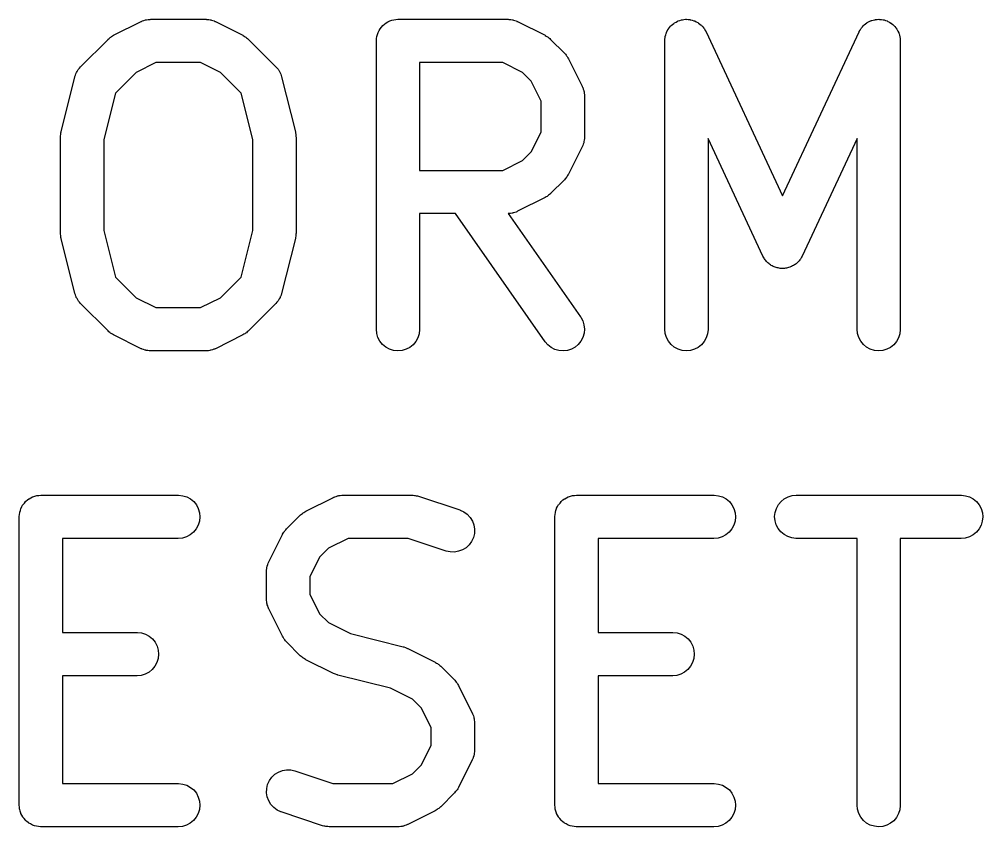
# Model space of a CAD drawing. Extents: x 55 to 222, y -110 to -60.
# Drawn here: x 64.14 to 70.82, y -109.91 to -104.31 of the extents above; entities that cross this region are included whole.
import ezdxf

# ---------------------------------------------------------------- set-up
doc = ezdxf.new("R2010")
doc.units = 0
doc.layers.add('BLACK', color=7, linetype='CONTINUOUS')

msp = doc.modelspace()

# ---------------------------------------------------------------- linework, layer by layer
at = {"layer": 'BLACK', "linetype": 'CONTINUOUS'}
for p, q in [((64.7963, -104.417), (64.9868, -104.322)), ((64.9868, -104.322), (64.9887, -104.321)), ((64.9887, -104.321), (64.9928, -104.32)), ((64.9928, -104.32), (64.9967, -104.318)), ((64.9967, -104.318), (65.0065, -104.315)), ((65.0065, -104.315), (65.0162, -104.311)), ((65.0162, -104.311), (65.0205, -104.31)), ((65.0205, -104.31), (65.0247, -104.309)), ((65.0247, -104.309), (65.035, -104.308)), ((65.035, -104.308), (65.0451, -104.307)), ((65.0451, -104.307), (65.0495, -104.307)), ((65.0495, -104.307), (65.0539, -104.306)), ((65.0539, -104.306), (65.4348, -104.306)), ((65.4348, -104.306), (65.4369, -104.306)), ((65.4369, -104.306), (65.4413, -104.307)), ((65.4413, -104.307), (65.4457, -104.307)), ((65.4457, -104.307), (65.4558, -104.308)), ((65.4558, -104.308), (65.466, -104.31)), ((65.466, -104.31), (65.4702, -104.311)), ((65.4702, -104.311), (65.4746, -104.312)), ((65.4746, -104.312), (65.4842, -104.315)), ((65.4842, -104.315), (65.4939, -104.318)), ((65.4939, -104.318), (65.4978, -104.321)), ((65.4978, -104.321), (65.5019, -104.322)), ((65.5019, -104.322), (65.6924, -104.417)), ((66.6535, -104.361), (66.6625, -104.35)), ((66.6625, -104.35), (66.6629, -104.35)), ((66.6629, -104.35), (66.6632, -104.349)), ((66.6632, -104.349), (66.6742, -104.34)), ((66.6742, -104.34), (66.6852, -104.331)), ((66.6852, -104.331), (66.6856, -104.331)), ((66.6856, -104.331), (66.686, -104.331)), ((66.686, -104.331), (66.6986, -104.324)), ((66.6986, -104.324), (66.711, -104.318)), ((66.711, -104.318), (66.7115, -104.318)), ((66.7115, -104.318), (66.712, -104.317)), ((66.712, -104.317), (66.7255, -104.313)), ((66.7255, -104.313), (66.739, -104.309)), ((66.739, -104.309), (66.7396, -104.309)), ((66.7396, -104.309), (66.7401, -104.309)), ((66.7401, -104.309), (66.7541, -104.308)), ((66.7541, -104.308), (66.7682, -104.306)), ((66.7682, -104.306), (67.5301, -104.306)), ((67.5301, -104.306), (67.5322, -104.306)), ((67.5322, -104.306), (67.5366, -104.307)), ((67.5366, -104.307), (67.541, -104.307)), ((67.541, -104.307), (67.5511, -104.308)), ((67.5511, -104.308), (67.5613, -104.31)), ((67.5613, -104.31), (67.5655, -104.311)), ((67.5655, -104.311), (67.5698, -104.312)), ((67.5698, -104.312), (67.5794, -104.315)), ((67.5794, -104.315), (67.5892, -104.318)), ((67.5892, -104.318), (67.593, -104.321)), ((67.593, -104.321), (67.5972, -104.322)), ((67.5972, -104.322), (67.7876, -104.417)), ((68.6516, -104.363), (68.6584, -104.354)), ((68.6584, -104.354), (68.661, -104.352)), ((68.661, -104.352), (68.6632, -104.349)), ((68.6632, -104.349), (68.672, -104.342)), ((68.672, -104.342), (68.6804, -104.335)), ((68.6804, -104.335), (68.6834, -104.333)), ((68.6834, -104.333), (68.686, -104.331)), ((68.686, -104.331), (68.696, -104.326)), ((68.696, -104.326), (68.7057, -104.32)), ((68.7057, -104.32), (68.7089, -104.319)), ((68.7089, -104.319), (68.712, -104.317)), ((68.712, -104.317), (68.7228, -104.314)), ((68.7228, -104.314), (68.7334, -104.31)), ((68.7334, -104.31), (68.7368, -104.31)), ((68.7368, -104.31), (68.7401, -104.309)), ((68.7401, -104.309), (68.7513, -104.308)), ((68.7513, -104.308), (68.7624, -104.306)), ((68.7624, -104.306), (68.7658, -104.307)), ((68.7658, -104.307), (68.7692, -104.306)), ((68.7692, -104.306), (68.7804, -104.308)), ((68.7804, -104.308), (68.7916, -104.308)), ((68.7916, -104.308), (68.7949, -104.309)), ((68.7949, -104.309), (68.7983, -104.309)), ((68.7983, -104.309), (68.809, -104.313)), ((68.809, -104.313), (68.8199, -104.316)), ((68.8199, -104.316), (68.823, -104.317)), ((68.823, -104.317), (68.8263, -104.318)), ((68.8263, -104.318), (68.8362, -104.323)), ((68.8362, -104.323), (68.8463, -104.328)), ((68.8463, -104.328), (68.849, -104.33)), ((68.849, -104.33), (68.852, -104.332)), ((68.852, -104.332), (68.8607, -104.339)), ((68.8607, -104.339), (68.8697, -104.346)), ((68.8697, -104.346), (68.872, -104.348)), ((68.872, -104.348), (68.8746, -104.351)), ((68.8746, -104.351), (68.8817, -104.359)), ((69.9893, -104.358), (69.9966, -104.349)), ((69.9966, -104.349), (69.9992, -104.347)), ((69.9992, -104.347), (70.0016, -104.345)), ((70.0016, -104.345), (70.0106, -104.338)), ((70.0106, -104.338), (70.0194, -104.331)), ((70.0194, -104.331), (70.0224, -104.329)), ((70.0224, -104.329), (70.0252, -104.327)), ((70.0252, -104.327), (70.0354, -104.322)), ((70.0354, -104.322), (70.0453, -104.317)), ((70.0453, -104.317), (70.0486, -104.316)), ((70.0486, -104.316), (70.0517, -104.315)), ((70.0517, -104.315), (70.0626, -104.312)), ((70.0626, -104.312), (70.0734, -104.309)), ((70.0734, -104.309), (70.0768, -104.309)), ((70.0768, -104.309), (70.0802, -104.308)), ((70.0802, -104.308), (70.0914, -104.307)), ((70.0914, -104.307), (70.1026, -104.306)), ((70.1026, -104.306), (70.106, -104.307)), ((70.106, -104.307), (70.1094, -104.307)), ((70.1094, -104.307), (70.1205, -104.308)), ((70.1205, -104.308), (70.1317, -104.309)), ((70.1317, -104.309), (70.1349, -104.31)), ((70.1349, -104.31), (70.1383, -104.311)), ((70.1383, -104.311), (70.1489, -104.315)), ((70.1489, -104.315), (70.1596, -104.318)), ((70.1596, -104.318), (70.1627, -104.32)), ((70.1627, -104.32), (70.1659, -104.321)), ((70.1659, -104.321), (70.1755, -104.327)), ((70.1755, -104.327), (70.1854, -104.332)), ((70.1854, -104.332), (70.188, -104.334)), ((70.188, -104.334), (70.191, -104.336)), ((70.191, -104.336), (70.1993, -104.343)), ((70.1993, -104.343), (70.2079, -104.351)), ((70.2079, -104.351), (70.2101, -104.353)), ((70.2101, -104.353), (70.2127, -104.356)), ((64.7817, -104.426), (64.7892, -104.422)), ((64.7892, -104.422), (64.7963, -104.417)), ((65.6924, -104.417), (65.6943, -104.418)), ((65.6943, -104.418), (65.7013, -104.423)), ((66.6214, -104.425), (66.6257, -104.412)), ((66.6257, -104.412), (66.6299, -104.398)), ((66.6299, -104.398), (66.6301, -104.398)), ((66.6301, -104.398), (66.6303, -104.397)), ((66.6303, -104.397), (66.6371, -104.385)), ((66.6371, -104.385), (66.6438, -104.372)), ((66.6438, -104.372), (66.6442, -104.372)), ((66.6442, -104.372), (66.6444, -104.372)), ((66.6444, -104.372), (66.6535, -104.361)), ((67.7876, -104.417), (67.7895, -104.418)), ((67.7895, -104.418), (67.7966, -104.423)), ((68.6214, -104.425), (68.6248, -104.414)), ((68.6248, -104.414), (68.6277, -104.404)), ((68.6277, -104.404), (68.6293, -104.401)), ((68.6293, -104.401), (68.6303, -104.397)), ((68.6303, -104.397), (68.6357, -104.387)), ((68.6357, -104.387), (68.6407, -104.377)), ((68.6407, -104.377), (68.6427, -104.375)), ((68.6427, -104.375), (68.6444, -104.372)), ((68.6444, -104.372), (68.6516, -104.363)), ((68.8817, -104.359), (68.8892, -104.368)), ((68.8892, -104.368), (68.8909, -104.371)), ((68.8909, -104.371), (68.8931, -104.373)), ((68.8931, -104.373), (68.8984, -104.383)), ((68.8984, -104.383), (68.9041, -104.393)), ((68.9041, -104.393), (69.4348, -105.53)), ((69.4348, -105.53), (69.9656, -104.393)), ((69.9656, -104.393), (69.9665, -104.391)), ((69.9665, -104.391), (69.9723, -104.381)), ((69.9723, -104.381), (69.9777, -104.372)), ((69.9777, -104.372), (69.9799, -104.369)), ((69.9799, -104.369), (69.9817, -104.366)), ((69.9817, -104.366), (69.9893, -104.358)), ((70.2127, -104.356), (70.2193, -104.365)), ((70.2193, -104.365), (70.2264, -104.373)), ((70.2264, -104.373), (70.2281, -104.376)), ((70.2281, -104.376), (70.2301, -104.379)), ((70.2301, -104.379), (70.2349, -104.389)), ((70.2349, -104.389), (70.2402, -104.399)), ((70.2402, -104.399), (70.2412, -104.402)), ((70.2412, -104.402), (70.2427, -104.406)), ((70.2427, -104.406), (70.2454, -104.416)), ((70.2454, -104.416), (70.2486, -104.427)), ((64.5669, -104.636), (64.7573, -104.446)), ((64.7573, -104.446), (64.7588, -104.444)), ((64.7588, -104.444), (64.7654, -104.439)), ((64.7654, -104.439), (64.7715, -104.433)), ((64.7715, -104.433), (64.7768, -104.43)), ((64.7768, -104.43), (64.7817, -104.426)), ((65.7013, -104.423), (65.7088, -104.427)), ((65.7088, -104.427), (65.7136, -104.431)), ((65.7136, -104.431), (65.7188, -104.434)), ((65.7188, -104.434), (65.7249, -104.44)), ((65.7249, -104.44), (65.7314, -104.446)), ((65.7314, -104.446), (65.9219, -104.636)), ((66.6182, -104.454), (66.6198, -104.44)), ((66.6182, -104.455), (66.6182, -104.454)), ((66.6182, -104.456), (66.6182, -104.455)), ((66.6182, -104.455), (66.6182, -104.455)), ((66.6182, -104.455), (66.6182, -104.455)), ((66.6182, -106.456), (66.6182, -104.456)), ((66.6198, -104.44), (66.6212, -104.426)), ((66.6212, -104.426), (66.6214, -104.426)), ((66.6214, -104.426), (66.6214, -104.425)), ((67.7966, -104.423), (67.804, -104.427)), ((67.804, -104.427), (67.8088, -104.431)), ((67.8088, -104.431), (67.8141, -104.434)), ((67.8141, -104.434), (67.8201, -104.44)), ((67.8201, -104.44), (67.8266, -104.446)), ((67.8266, -104.446), (67.9219, -104.541)), ((68.6182, -104.454), (68.6194, -104.443)), ((68.6182, -104.456), (68.6182, -104.454)), ((68.6182, -106.456), (68.6182, -104.456)), ((68.6194, -104.443), (68.6202, -104.432)), ((68.6202, -104.432), (68.6211, -104.429)), ((68.6211, -104.429), (68.6214, -104.425)), ((70.2486, -104.427), (70.249, -104.431)), ((70.249, -104.431), (70.2498, -104.434)), ((70.2498, -104.434), (70.2504, -104.445)), ((70.2504, -104.445), (70.2515, -104.456)), ((70.2515, -104.456), (70.2515, -106.456)), ((67.9219, -104.541), (67.9233, -104.542)), ((67.9233, -104.542), (67.9286, -104.549)), ((67.9286, -104.549), (67.9344, -104.555)), ((67.9344, -104.555), (67.9377, -104.56)), ((65.0893, -104.606), (64.9523, -104.675)), ((65.3994, -104.606), (65.0893, -104.606)), ((65.5365, -104.675), (65.3994, -104.606)), ((66.9182, -104.606), (66.9182, -105.354)), ((67.4947, -104.606), (66.9182, -104.606)), ((67.6317, -104.675), (67.4947, -104.606)), ((67.9377, -104.56), (67.9416, -104.565)), ((67.9416, -104.565), (67.9455, -104.573)), ((67.9455, -104.573), (67.95, -104.58)), ((67.95, -104.58), (68.0452, -104.77)), ((64.5315, -104.694), (64.5345, -104.684)), ((64.5345, -104.684), (64.5366, -104.68)), ((64.5366, -104.68), (64.5382, -104.676)), ((64.5382, -104.676), (64.5435, -104.668)), ((64.5435, -104.668), (64.5483, -104.659)), ((64.5483, -104.659), (64.5511, -104.655)), ((64.5511, -104.655), (64.5535, -104.651)), ((64.5535, -104.651), (64.5604, -104.644)), ((64.5604, -104.644), (64.5669, -104.636)), ((64.9523, -104.675), (64.8084, -104.819)), ((65.6803, -104.819), (65.5365, -104.675)), ((65.9219, -104.636), (65.9233, -104.638)), ((65.9233, -104.638), (65.9297, -104.645)), ((65.9297, -104.645), (65.9365, -104.653)), ((65.9365, -104.653), (65.9388, -104.657)), ((65.9388, -104.657), (65.9416, -104.66)), ((65.9416, -104.66), (65.9463, -104.669)), ((65.9463, -104.669), (65.9515, -104.678)), ((65.9515, -104.678), (65.953, -104.682)), ((65.953, -104.682), (65.9551, -104.686)), ((65.9551, -104.686), (65.9579, -104.696)), ((67.6925, -104.736), (67.6317, -104.675)), ((64.4322, -105.087), (64.5274, -104.706)), ((64.5274, -104.706), (64.5279, -104.704)), ((64.5279, -104.704), (64.5315, -104.694)), ((65.9579, -104.696), (65.9613, -104.706)), ((65.9613, -104.706), (66.0565, -105.087)), ((67.761, -104.873), (67.6925, -104.736)), ((64.8084, -104.819), (64.7277, -105.141)), ((65.761, -105.141), (65.6803, -104.819)), ((68.0452, -104.77), (68.0461, -104.772)), ((68.0461, -104.772), (68.0476, -104.776)), ((68.0476, -104.776), (68.0497, -104.78)), ((68.0497, -104.78), (68.0527, -104.79)), ((68.0527, -104.79), (68.0562, -104.8)), ((68.0562, -104.8), (68.0569, -104.804)), ((68.0569, -104.804), (68.0582, -104.808)), ((68.0582, -104.808), (68.0592, -104.818)), ((68.0592, -104.818), (68.0608, -104.829)), ((67.761, -105.088), (67.761, -104.873)), ((68.0608, -104.829), (68.0606, -104.833)), ((68.0606, -104.833), (68.061, -104.837)), ((68.061, -104.837), (68.061, -105.123)), ((64.431, -105.092), (64.4318, -105.089)), ((64.4318, -105.089), (64.4322, -105.087)), ((66.0565, -105.087), (66.057, -105.089)), ((66.057, -105.089), (66.0574, -105.091)), ((67.6925, -105.225), (67.761, -105.088)), ((64.4277, -105.121), (64.428, -105.118)), ((64.4277, -105.123), (64.4277, -105.121)), ((64.4277, -105.79), (64.4277, -105.123)), ((64.4279, -105.116), (64.4296, -105.104)), ((64.428, -105.118), (64.4279, -105.116)), ((64.4296, -105.104), (64.431, -105.092)), ((64.7277, -105.141), (64.7277, -105.771)), ((65.761, -105.771), (65.761, -105.141)), ((66.0574, -105.091), (66.0582, -105.094)), ((66.0582, -105.094), (66.0593, -105.106)), ((66.0593, -105.106), (66.0609, -105.118)), ((66.0609, -105.118), (66.0608, -105.12)), ((66.0608, -105.12), (66.061, -105.123)), ((66.061, -105.123), (66.061, -105.79)), ((68.0577, -105.154), (68.0564, -105.158)), ((68.0589, -105.144), (68.0577, -105.154)), ((68.0606, -105.134), (68.0589, -105.144)), ((68.061, -105.125), (68.0605, -105.13)), ((68.0605, -105.13), (68.0606, -105.134)), ((68.061, -105.123), (68.061, -105.125)), ((69.2989, -105.948), (68.9182, -105.132)), ((68.9182, -105.132), (68.9182, -106.456)), ((69.9515, -105.132), (69.5708, -105.948)), ((69.9515, -106.456), (69.9515, -105.132)), ((68.0452, -105.19), (67.95, -105.381)), ((68.0468, -105.186), (68.0452, -105.19)), ((68.0489, -105.182), (68.0468, -105.186)), ((68.052, -105.172), (68.0489, -105.182)), ((68.0557, -105.163), (68.052, -105.172)), ((68.0564, -105.158), (68.0557, -105.163)), ((67.4947, -105.354), (67.6317, -105.285)), ((67.6317, -105.285), (67.6925, -105.225)), ((66.9182, -105.354), (67.4947, -105.354)), ((67.9219, -105.42), (67.8266, -105.515)), ((67.9272, -105.413), (67.9219, -105.42)), ((67.9331, -105.407), (67.9272, -105.413)), ((67.9365, -105.402), (67.9331, -105.407)), ((67.9404, -105.397), (67.9365, -105.402)), ((67.9444, -105.39), (67.9404, -105.397)), ((67.949, -105.382), (67.9444, -105.39)), ((67.95, -105.381), (67.949, -105.382)), ((67.7876, -105.543), (67.5972, -105.638)), ((67.7948, -105.538), (67.7876, -105.543)), ((67.8022, -105.535), (67.7948, -105.538)), ((67.8071, -105.531), (67.8022, -105.535)), ((67.8124, -105.527), (67.8071, -105.531)), ((67.8185, -105.522), (67.8124, -105.527)), ((67.8251, -105.516), (67.8185, -105.522)), ((67.8266, -105.515), (67.8251, -105.516)), ((67.1663, -105.654), (66.9182, -105.654)), ((66.9182, -105.654), (66.9182, -106.456)), ((67.7881, -106.542), (67.1663, -105.654)), ((67.5345, -105.654), (67.5323, -105.654)), ((67.5323, -105.654), (68.0339, -106.37)), ((67.5389, -105.654), (67.5345, -105.654)), ((67.549, -105.652), (67.5389, -105.654)), ((67.5592, -105.651), (67.549, -105.652)), ((67.5634, -105.65), (67.5592, -105.651)), ((67.5678, -105.649), (67.5634, -105.65)), ((67.5774, -105.646), (67.5678, -105.649)), ((67.5872, -105.643), (67.5774, -105.646)), ((67.5911, -105.641), (67.5872, -105.643)), ((67.5953, -105.639), (67.5911, -105.641)), ((67.5972, -105.638), (67.5953, -105.639)), ((64.428, -105.792), (64.4277, -105.79)), ((64.4278, -105.795), (64.428, -105.792)), ((64.4294, -105.807), (64.4278, -105.795)), ((64.4306, -105.819), (64.4294, -105.807)), ((64.4313, -105.821), (64.4306, -105.819)), ((64.4317, -105.824), (64.4313, -105.821)), ((64.4322, -105.826), (64.4317, -105.824)), ((64.7277, -105.771), (64.8084, -106.094)), ((65.6803, -106.094), (65.761, -105.771)), ((66.0569, -105.823), (66.0565, -105.826)), ((66.0577, -105.821), (66.0569, -105.823)), ((66.0591, -105.809), (66.0577, -105.821)), ((66.0608, -105.797), (66.0591, -105.809)), ((66.061, -105.792), (66.0607, -105.794)), ((66.0607, -105.794), (66.0608, -105.797)), ((66.061, -105.79), (66.061, -105.792)), ((64.5274, -106.207), (64.4322, -105.826)), ((66.0565, -105.826), (65.9613, -106.207)), ((69.3029, -105.955), (69.2989, -105.948)), ((69.3062, -105.962), (69.3029, -105.955)), ((69.5658, -105.957), (69.5623, -105.964)), ((69.5699, -105.95), (69.5658, -105.957)), ((69.5708, -105.948), (69.5699, -105.95)), ((69.3103, -105.968), (69.3062, -105.962)), ((69.3138, -105.974), (69.3103, -105.968)), ((69.319, -105.979), (69.3138, -105.974)), ((69.3237, -105.986), (69.319, -105.979)), ((69.3288, -105.99), (69.3237, -105.986)), ((69.3333, -105.995), (69.3288, -105.99)), ((69.3396, -106), (69.3333, -105.995)), ((69.3454, -106.005), (69.3396, -106)), ((69.3512, -106.009), (69.3454, -106.005)), ((69.3567, -106.013), (69.3512, -106.009)), ((69.3638, -106.016), (69.3567, -106.013)), ((69.3705, -106.02), (69.3638, -106.016)), ((69.3769, -106.023), (69.3705, -106.02)), ((69.3831, -106.026), (69.3769, -106.023)), ((69.4908, -106.024), (69.4846, -106.026)), ((69.4973, -106.021), (69.4908, -106.024)), ((69.5041, -106.017), (69.4973, -106.021)), ((69.5112, -106.014), (69.5041, -106.017)), ((69.5167, -106.01), (69.5112, -106.014)), ((69.5226, -106.007), (69.5167, -106.01)), ((69.5285, -106.001), (69.5226, -106.007)), ((69.5348, -105.997), (69.5285, -106.001)), ((69.5394, -105.992), (69.5348, -105.997)), ((69.5446, -105.987), (69.5394, -105.992)), ((69.5493, -105.981), (69.5446, -105.987)), ((69.5546, -105.975), (69.5493, -105.981)), ((69.5582, -105.969), (69.5546, -105.975)), ((69.5623, -105.964), (69.5582, -105.969)), ((69.3907, -106.028), (69.3831, -106.026)), ((69.398, -106.03), (69.3907, -106.028)), ((69.4048, -106.031), (69.398, -106.03)), ((69.4114, -106.033), (69.4048, -106.031)), ((69.4192, -106.034), (69.4114, -106.033)), ((69.4269, -106.035), (69.4192, -106.034)), ((69.4338, -106.034), (69.4269, -106.035)), ((69.4406, -106.035), (69.4338, -106.034)), ((69.4484, -106.034), (69.4406, -106.035)), ((69.4562, -106.033), (69.4484, -106.034)), ((69.4629, -106.032), (69.4562, -106.033)), ((69.4696, -106.031), (69.4629, -106.032)), ((69.477, -106.028), (69.4696, -106.031)), ((69.4846, -106.026), (69.477, -106.028)), ((64.8084, -106.094), (64.9523, -106.238)), ((65.5365, -106.238), (65.6803, -106.094)), ((64.5308, -106.217), (64.5274, -106.207)), ((64.5337, -106.226), (64.5308, -106.217)), ((64.5357, -106.23), (64.5337, -106.226)), ((65.9572, -106.219), (65.9543, -106.228)), ((65.9608, -106.209), (65.9572, -106.219)), ((65.9613, -106.207), (65.9608, -106.209)), ((64.5373, -106.235), (64.5357, -106.23)), ((64.5425, -106.243), (64.5373, -106.235)), ((64.5471, -106.252), (64.5425, -106.243)), ((64.5499, -106.256), (64.5471, -106.252)), ((64.5523, -106.26), (64.5499, -106.256)), ((64.5591, -106.267), (64.5523, -106.26)), ((64.5654, -106.275), (64.5591, -106.267)), ((64.5669, -106.277), (64.5654, -106.275)), ((64.7573, -106.467), (64.5669, -106.277)), ((64.9523, -106.238), (65.0893, -106.306)), ((65.3994, -106.306), (65.5365, -106.238)), ((65.9219, -106.277), (65.7314, -106.467)), ((65.9283, -106.269), (65.9219, -106.277)), ((65.9352, -106.261), (65.9283, -106.269)), ((65.9376, -106.258), (65.9352, -106.261)), ((65.9404, -106.254), (65.9376, -106.258)), ((65.9452, -106.245), (65.9404, -106.254)), ((65.9506, -106.236), (65.9452, -106.245)), ((65.9521, -106.232), (65.9506, -106.236)), ((65.9543, -106.228), (65.9521, -106.232)), ((65.0893, -106.306), (65.3994, -106.306)), ((68.0339, -106.37), (68.0351, -106.372)), ((68.0351, -106.372), (68.0491, -106.398)), ((68.0491, -106.398), (68.0579, -106.426)), ((68.0579, -106.426), (68.061, -106.455)), ((64.7639, -106.473), (64.7573, -106.467)), ((64.7699, -106.478), (64.7639, -106.473)), ((64.7751, -106.482), (64.7699, -106.478)), ((64.78, -106.486), (64.7751, -106.482)), ((64.7874, -106.49), (64.78, -106.486)), ((64.7945, -106.494), (64.7874, -106.49)), ((65.6995, -106.491), (65.6924, -106.495)), ((65.707, -106.487), (65.6995, -106.491)), ((65.7119, -106.483), (65.707, -106.487)), ((65.7172, -106.48), (65.7119, -106.483)), ((65.7233, -106.474), (65.7172, -106.48)), ((65.7299, -106.469), (65.7233, -106.474)), ((65.7314, -106.467), (65.7299, -106.469)), ((66.621, -106.485), (66.6182, -106.456)), ((66.6295, -106.514), (66.621, -106.485)), ((66.9149, -106.488), (66.906, -106.515)), ((66.9182, -106.458), (66.9149, -106.488)), ((66.9182, -106.456), (66.9182, -106.458)), ((68.0585, -106.484), (68.0503, -106.512)), ((68.061, -106.455), (68.0585, -106.484)), ((68.621, -106.485), (68.6182, -106.456)), ((68.6295, -106.514), (68.621, -106.485)), ((68.9149, -106.488), (68.906, -106.515)), ((68.9182, -106.458), (68.9149, -106.488)), ((68.9182, -106.456), (68.9182, -106.458)), ((69.9544, -106.485), (69.9515, -106.456)), ((69.9628, -106.514), (69.9544, -106.485)), ((70.2482, -106.488), (70.2394, -106.515)), ((70.2515, -106.458), (70.2482, -106.488)), ((70.2515, -106.456), (70.2515, -106.458)), ((64.7963, -106.495), (64.7945, -106.494)), ((64.9868, -106.591), (64.7963, -106.495)), ((65.6924, -106.495), (65.5019, -106.591)), ((66.6432, -106.539), (66.6295, -106.514)), ((66.6617, -106.562), (66.6432, -106.539)), ((66.8919, -106.541), (66.8731, -106.564)), ((66.906, -106.515), (66.8919, -106.541)), ((67.8072, -106.565), (67.7881, -106.542)), ((68.0368, -106.538), (68.0185, -106.561)), ((68.0503, -106.512), (68.0368, -106.538)), ((68.6432, -106.539), (68.6295, -106.514)), ((68.6617, -106.562), (68.6432, -106.539)), ((68.8919, -106.541), (68.8731, -106.564)), ((68.906, -106.515), (68.8919, -106.541)), ((69.9766, -106.539), (69.9628, -106.514)), ((69.9951, -106.562), (69.9766, -106.539)), ((70.2253, -106.541), (70.2065, -106.564)), ((70.2394, -106.515), (70.2253, -106.541)), ((64.9909, -106.592), (64.9868, -106.591)), ((64.9948, -106.594), (64.9909, -106.592)), ((65.0046, -106.597), (64.9948, -106.594)), ((65.0141, -106.601), (65.0046, -106.597)), ((65.0185, -106.602), (65.0141, -106.601)), ((65.0227, -106.603), (65.0185, -106.602)), ((65.0329, -106.604), (65.0227, -106.603)), ((65.043, -106.606), (65.0329, -106.604)), ((65.0474, -106.606), (65.043, -106.606)), ((65.0518, -106.606), (65.0474, -106.606)), ((65.0539, -106.606), (65.0518, -106.606)), ((65.4348, -106.606), (65.0539, -106.606)), ((65.4392, -106.606), (65.4348, -106.606)), ((65.4436, -106.606), (65.4392, -106.606)), ((65.4538, -106.605), (65.4436, -106.606)), ((65.464, -106.604), (65.4538, -106.605)), ((65.4682, -106.602), (65.464, -106.604)), ((65.4726, -106.602), (65.4682, -106.602)), ((65.4822, -106.598), (65.4726, -106.602)), ((65.492, -106.595), (65.4822, -106.598)), ((65.4959, -106.593), (65.492, -106.595)), ((65.5, -106.591), (65.4959, -106.593)), ((65.5019, -106.591), (65.5, -106.591)), ((66.6843, -106.581), (66.6617, -106.562)), ((66.71, -106.595), (66.6843, -106.581)), ((66.738, -106.603), (66.71, -106.595)), ((66.7671, -106.606), (66.738, -106.603)), ((66.7963, -106.604), (66.7671, -106.606)), ((66.8244, -106.595), (66.7963, -106.604)), ((66.8503, -106.582), (66.8244, -106.595)), ((66.8731, -106.564), (66.8503, -106.582)), ((67.8302, -106.583), (67.8072, -106.565)), ((67.8563, -106.596), (67.8302, -106.583)), ((67.8844, -106.604), (67.8563, -106.596)), ((67.9136, -106.606), (67.8844, -106.604)), ((67.9427, -106.603), (67.9136, -106.606)), ((67.9706, -106.594), (67.9427, -106.603)), ((67.9962, -106.58), (67.9706, -106.594)), ((68.0185, -106.561), (67.9962, -106.58)), ((68.6843, -106.581), (68.6617, -106.562)), ((68.71, -106.595), (68.6843, -106.581)), ((68.738, -106.603), (68.71, -106.595)), ((68.7671, -106.606), (68.738, -106.603)), ((68.7963, -106.604), (68.7671, -106.606)), ((68.8244, -106.595), (68.7963, -106.604)), ((68.8503, -106.582), (68.8244, -106.595)), ((68.8731, -106.564), (68.8503, -106.582)), ((70.0176, -106.581), (69.9951, -106.562)), ((70.0434, -106.595), (70.0176, -106.581)), ((70.0713, -106.603), (70.0434, -106.595)), ((70.1005, -106.606), (70.0713, -106.603)), ((70.1296, -106.604), (70.1005, -106.606)), ((70.1577, -106.595), (70.1296, -106.604)), ((70.1836, -106.582), (70.1577, -106.595)), ((70.2065, -106.564), (70.1836, -106.582)), ((64.2098, -107.631), (64.2224, -107.624)), ((64.2224, -107.624), (64.2348, -107.618)), ((64.2348, -107.618), (64.2353, -107.618)), ((64.2353, -107.618), (64.2358, -107.617)), ((64.2358, -107.617), (64.2494, -107.613)), ((64.2494, -107.613), (64.2628, -107.609)), ((64.2628, -107.609), (64.2634, -107.609)), ((64.2634, -107.609), (64.2639, -107.609)), ((64.2639, -107.609), (64.2779, -107.608)), ((64.2779, -107.608), (64.292, -107.606)), ((64.292, -107.606), (65.2444, -107.606)), ((65.2444, -107.606), (65.2465, -107.606)), ((65.2465, -107.606), (65.2755, -107.61)), ((65.2755, -107.61), (65.3035, -107.618)), ((65.3035, -107.618), (65.3291, -107.633)), ((66.1297, -107.717), (66.3201, -107.622)), ((66.3201, -107.622), (66.322, -107.621)), ((66.322, -107.621), (66.3262, -107.62)), ((66.3262, -107.62), (66.3301, -107.618)), ((66.3301, -107.618), (66.3399, -107.615)), ((66.3399, -107.615), (66.3495, -107.611)), ((66.3495, -107.611), (66.3539, -107.61)), ((66.3539, -107.61), (66.3581, -107.609)), ((66.3581, -107.609), (66.3683, -107.608)), ((66.3683, -107.608), (66.3784, -107.607)), ((66.3784, -107.607), (66.3828, -107.607)), ((66.3828, -107.607), (66.3872, -107.606)), ((66.3872, -107.606), (66.8634, -107.606)), ((66.8634, -107.606), (66.8655, -107.606)), ((66.8655, -107.606), (66.8739, -107.607)), ((66.8739, -107.607), (66.8823, -107.608)), ((66.8823, -107.608), (66.8884, -107.609)), ((66.8884, -107.609), (66.8946, -107.61)), ((66.8946, -107.61), (66.9026, -107.612)), ((66.9026, -107.612), (66.9108, -107.614)), ((66.9108, -107.614), (67.1966, -107.709)), ((67.9241, -107.631), (67.9367, -107.624)), ((67.9367, -107.624), (67.9491, -107.618)), ((67.9491, -107.618), (67.9496, -107.618)), ((67.9496, -107.618), (67.9501, -107.617)), ((67.9501, -107.617), (67.9636, -107.613)), ((67.9636, -107.613), (67.9771, -107.609)), ((67.9771, -107.609), (67.9777, -107.609)), ((67.9777, -107.609), (67.9782, -107.609)), ((67.9782, -107.609), (67.9922, -107.608)), ((67.9922, -107.608), (68.0063, -107.606)), ((68.0063, -107.606), (68.9586, -107.606)), ((68.9586, -107.606), (68.9607, -107.606)), ((68.9607, -107.606), (68.9898, -107.61)), ((68.9898, -107.61), (69.0177, -107.618)), ((69.0177, -107.618), (69.0434, -107.633)), ((69.4471, -107.631), (69.4729, -107.618)), ((69.4729, -107.618), (69.5009, -107.609)), ((69.5009, -107.609), (69.5301, -107.606)), ((69.5301, -107.606), (70.6729, -107.606)), ((70.6729, -107.606), (70.675, -107.606)), ((70.675, -107.606), (70.7041, -107.61)), ((70.7041, -107.61), (70.732, -107.618)), ((70.732, -107.618), (70.7577, -107.633)), ((64.1541, -107.697), (64.1609, -107.685)), ((64.1609, -107.685), (64.1676, -107.672)), ((64.1676, -107.672), (64.168, -107.672)), ((64.168, -107.672), (64.1682, -107.672)), ((64.1682, -107.672), (64.1773, -107.661)), ((64.1773, -107.661), (64.1863, -107.65)), ((64.1863, -107.65), (64.1867, -107.65)), ((64.1867, -107.65), (64.187, -107.649)), ((64.187, -107.649), (64.198, -107.64)), ((64.198, -107.64), (64.209, -107.631)), ((64.209, -107.631), (64.2094, -107.631)), ((64.2094, -107.631), (64.2098, -107.631)), ((65.3291, -107.633), (65.3515, -107.651)), ((65.3515, -107.651), (65.3699, -107.674)), ((65.3699, -107.674), (65.3834, -107.7)), ((67.8684, -107.697), (67.8752, -107.685)), ((67.8752, -107.685), (67.8819, -107.672)), ((67.8819, -107.672), (67.8822, -107.672)), ((67.8822, -107.672), (67.8825, -107.672)), ((67.8825, -107.672), (67.8916, -107.661)), ((67.8916, -107.661), (67.9006, -107.65)), ((67.9006, -107.65), (67.901, -107.65)), ((67.901, -107.65), (67.9013, -107.649)), ((67.9013, -107.649), (67.9123, -107.64)), ((67.9123, -107.64), (67.9233, -107.631)), ((67.9233, -107.631), (67.9237, -107.631)), ((67.9237, -107.631), (67.9241, -107.631)), ((69.0434, -107.633), (69.0658, -107.651)), ((69.0658, -107.651), (69.0842, -107.674)), ((69.0842, -107.674), (69.0977, -107.7)), ((69.3918, -107.698), (69.4057, -107.672)), ((69.4057, -107.672), (69.4244, -107.65)), ((69.4244, -107.65), (69.4471, -107.631)), ((70.7577, -107.633), (70.7801, -107.651)), ((70.7801, -107.651), (70.7984, -107.674)), ((70.7984, -107.674), (70.812, -107.7)), ((64.142, -107.754), (64.1436, -107.74)), ((64.142, -107.755), (64.142, -107.754)), ((64.142, -107.756), (64.142, -107.755)), ((64.142, -107.755), (64.142, -107.755)), ((64.142, -107.755), (64.142, -107.755)), ((64.142, -109.756), (64.142, -107.756)), ((64.1436, -107.74), (64.145, -107.726)), ((64.145, -107.726), (64.1452, -107.726)), ((64.1452, -107.726), (64.1453, -107.725)), ((64.1453, -107.725), (64.1495, -107.712)), ((64.1495, -107.712), (64.1537, -107.698)), ((64.1537, -107.698), (64.154, -107.698)), ((64.154, -107.698), (64.1541, -107.697)), ((65.3834, -107.7), (65.3917, -107.728)), ((65.3944, -107.757), (65.3913, -107.787)), ((65.3917, -107.728), (65.3944, -107.757)), ((65.9954, -107.841), (66.0907, -107.746)), ((66.0907, -107.746), (66.0922, -107.744)), ((66.0922, -107.744), (66.0987, -107.739)), ((66.0987, -107.739), (66.1049, -107.733)), ((66.1049, -107.733), (66.1102, -107.73)), ((66.1102, -107.73), (66.115, -107.726)), ((66.115, -107.726), (66.1225, -107.722)), ((66.1225, -107.722), (66.1297, -107.717)), ((67.1966, -107.709), (67.1985, -107.71)), ((67.1985, -107.71), (67.2251, -107.722)), ((67.2251, -107.722), (67.2488, -107.739)), ((67.2488, -107.739), (67.2687, -107.761)), ((67.2687, -107.761), (67.284, -107.786)), ((67.8563, -107.754), (67.8579, -107.74)), ((67.8563, -107.755), (67.8563, -107.754)), ((67.8563, -107.756), (67.8563, -107.755)), ((67.8563, -107.755), (67.8563, -107.755)), ((67.8563, -107.755), (67.8563, -107.755)), ((67.8563, -109.756), (67.8563, -107.756)), ((67.8579, -107.74), (67.8593, -107.726)), ((67.8593, -107.726), (67.8595, -107.726)), ((67.8595, -107.725), (67.8638, -107.712)), ((67.8595, -107.726), (67.8595, -107.725)), ((67.8638, -107.712), (67.868, -107.698)), ((67.868, -107.698), (67.8682, -107.698)), ((67.8682, -107.698), (67.8684, -107.697)), ((69.0977, -107.7), (69.106, -107.728)), ((69.1086, -107.757), (69.1056, -107.787)), ((69.106, -107.728), (69.1086, -107.757)), ((69.3801, -107.755), (69.3831, -107.726)), ((69.3827, -107.784), (69.3801, -107.755)), ((69.3831, -107.726), (69.3918, -107.698)), ((70.812, -107.7), (70.8203, -107.728)), ((70.8229, -107.757), (70.8199, -107.787)), ((70.8203, -107.728), (70.8229, -107.757)), ((65.3826, -107.814), (65.3687, -107.84)), ((65.3913, -107.787), (65.3826, -107.814)), ((67.284, -107.786), (67.2942, -107.813)), ((67.2942, -107.813), (67.2988, -107.842)), ((69.0969, -107.814), (69.083, -107.84)), ((69.1056, -107.787), (69.0969, -107.814)), ((69.391, -107.813), (69.3827, -107.784)), ((69.4046, -107.838), (69.391, -107.813)), ((70.8112, -107.814), (70.7973, -107.84)), ((70.8199, -107.787), (70.8112, -107.814)), ((65.3015, -107.895), (65.2735, -107.904)), ((65.3274, -107.881), (65.3015, -107.895)), ((65.3501, -107.863), (65.3274, -107.881)), ((65.3687, -107.84), (65.3501, -107.863)), ((65.8721, -108.07), (65.9673, -107.88)), ((65.9673, -107.88), (65.9683, -107.878)), ((65.9683, -107.878), (65.9729, -107.871)), ((65.9729, -107.871), (65.9769, -107.863)), ((65.9769, -107.863), (65.9808, -107.859)), ((65.9808, -107.859), (65.9842, -107.853)), ((65.9842, -107.853), (65.9901, -107.847)), ((65.9901, -107.847), (65.9954, -107.841)), ((67.2978, -107.872), (67.2911, -107.9)), ((67.2988, -107.842), (67.2978, -107.872)), ((69.0158, -107.895), (68.9878, -107.904)), ((69.0417, -107.881), (69.0158, -107.895)), ((69.0643, -107.863), (69.0417, -107.881)), ((69.083, -107.84), (69.0643, -107.863)), ((69.4229, -107.861), (69.4046, -107.838)), ((69.4453, -107.88), (69.4229, -107.861)), ((69.471, -107.894), (69.4453, -107.88)), ((69.4989, -107.903), (69.471, -107.894)), ((70.7301, -107.895), (70.7021, -107.904)), ((70.7559, -107.881), (70.7301, -107.895)), ((70.7786, -107.863), (70.7559, -107.881)), ((70.7973, -107.84), (70.7786, -107.863)), ((65.2444, -107.906), (64.442, -107.906)), ((64.442, -107.906), (64.442, -108.559)), ((65.2735, -107.904), (65.2444, -107.906)), ((66.4226, -107.906), (66.2856, -107.975)), ((66.8391, -107.906), (66.4226, -107.906)), ((67.1017, -107.994), (66.8391, -107.906)), ((67.2619, -107.95), (67.2406, -107.971)), ((67.279, -107.927), (67.2619, -107.95)), ((67.2911, -107.9), (67.279, -107.927)), ((68.9586, -107.906), (68.1563, -107.906)), ((68.1563, -107.906), (68.1563, -108.559)), ((68.9878, -107.904), (68.9586, -107.906)), ((69.528, -107.906), (69.4989, -107.903)), ((69.5301, -107.906), (69.528, -107.906)), ((69.9515, -107.906), (69.5301, -107.906)), ((69.9515, -109.756), (69.9515, -107.906)), ((70.6729, -107.906), (70.2515, -107.906)), ((70.2515, -107.906), (70.2515, -109.756)), ((70.7021, -107.904), (70.6729, -107.906)), ((66.2856, -107.975), (66.2248, -108.036)), ((67.1302, -108), (67.1017, -107.994)), ((67.1595, -108.001), (67.1302, -108)), ((67.1884, -107.996), (67.1595, -108.001)), ((67.2157, -107.986), (67.1884, -107.996)), ((67.2406, -107.971), (67.2157, -107.986)), ((65.8616, -108.098), (65.8653, -108.088)), ((65.8653, -108.088), (65.8684, -108.078)), ((65.8684, -108.078), (65.8705, -108.074)), ((65.8705, -108.074), (65.8721, -108.07)), ((66.2248, -108.036), (66.1563, -108.173)), ((65.8563, -108.135), (65.8568, -108.131)), ((65.8563, -108.137), (65.8563, -108.135)), ((65.8563, -108.328), (65.8563, -108.137)), ((65.8567, -108.126), (65.8584, -108.116)), ((65.8568, -108.131), (65.8567, -108.126)), ((65.8584, -108.116), (65.8595, -108.106)), ((65.8595, -108.106), (65.8609, -108.102)), ((65.8609, -108.102), (65.8616, -108.098)), ((66.1563, -108.173), (66.1563, -108.292)), ((66.1563, -108.292), (66.2248, -108.429)), ((65.8567, -108.332), (65.8563, -108.328)), ((65.8565, -108.337), (65.8567, -108.332)), ((65.8581, -108.347), (65.8565, -108.337)), ((65.8591, -108.357), (65.8581, -108.347)), ((65.8604, -108.361), (65.8591, -108.357)), ((65.8611, -108.366), (65.8604, -108.361)), ((65.8646, -108.375), (65.8611, -108.366)), ((65.8676, -108.385), (65.8646, -108.375)), ((65.8697, -108.389), (65.8676, -108.385)), ((65.8712, -108.393), (65.8697, -108.389)), ((65.8721, -108.395), (65.8712, -108.393)), ((65.9673, -108.585), (65.8721, -108.395)), ((66.2248, -108.429), (66.2856, -108.49)), ((66.2856, -108.49), (66.4396, -108.567)), ((64.442, -108.559), (64.9586, -108.559)), ((64.9586, -108.559), (64.9607, -108.559)), ((64.9607, -108.559), (64.9898, -108.562)), ((64.9898, -108.562), (65.0177, -108.571)), ((68.1563, -108.559), (68.6729, -108.559)), ((68.6729, -108.559), (68.675, -108.559)), ((68.675, -108.559), (68.7041, -108.562)), ((68.7041, -108.562), (68.732, -108.571)), ((65.0177, -108.571), (65.0434, -108.585)), ((65.0434, -108.585), (65.0658, -108.604)), ((65.0658, -108.604), (65.0842, -108.627)), ((65.0842, -108.627), (65.0977, -108.653)), ((65.9718, -108.592), (65.9673, -108.585)), ((65.9757, -108.6), (65.9718, -108.592)), ((65.9796, -108.605), (65.9757, -108.6)), ((65.9829, -108.61), (65.9796, -108.605)), ((65.9887, -108.616), (65.9829, -108.61)), ((65.994, -108.623), (65.9887, -108.616)), ((65.9954, -108.624), (65.994, -108.623)), ((66.0907, -108.72), (65.9954, -108.624)), ((66.4396, -108.567), (66.8046, -108.658)), ((68.732, -108.571), (68.7577, -108.585)), ((68.7577, -108.585), (68.7801, -108.604)), ((68.7801, -108.604), (68.7984, -108.627)), ((68.7984, -108.627), (68.812, -108.653)), ((65.0977, -108.653), (65.106, -108.681)), ((65.106, -108.681), (65.1086, -108.71)), ((66.8046, -108.658), (66.8066, -108.659)), ((66.8066, -108.659), (66.8072, -108.659)), ((66.8072, -108.659), (66.8079, -108.659)), ((66.8079, -108.659), (66.821, -108.664)), ((66.821, -108.664), (66.834, -108.669)), ((66.834, -108.669), (66.8346, -108.67)), ((66.8346, -108.67), (66.8353, -108.67)), ((66.8353, -108.67), (67.0257, -108.765)), ((68.812, -108.653), (68.8203, -108.681)), ((68.8203, -108.681), (68.8229, -108.71)), ((65.1056, -108.739), (65.0969, -108.767)), ((65.1086, -108.71), (65.1056, -108.739)), ((66.0972, -108.725), (66.0907, -108.72)), ((66.1032, -108.731), (66.0972, -108.725)), ((66.1085, -108.734), (66.1032, -108.731)), ((66.1133, -108.738), (66.1085, -108.734)), ((66.1207, -108.742), (66.1133, -108.738)), ((66.1278, -108.747), (66.1207, -108.742)), ((66.1297, -108.748), (66.1278, -108.747)), ((66.3201, -108.843), (66.1297, -108.748)), ((67.0257, -108.765), (67.0276, -108.766)), ((68.8199, -108.739), (68.8112, -108.767)), ((68.8229, -108.71), (68.8199, -108.739)), ((65.0643, -108.815), (65.0417, -108.834)), ((65.083, -108.793), (65.0643, -108.815)), ((65.0969, -108.767), (65.083, -108.793)), ((67.0276, -108.766), (67.0347, -108.771)), ((67.0347, -108.771), (67.0421, -108.775)), ((67.0421, -108.775), (67.0469, -108.779)), ((67.0469, -108.779), (67.0522, -108.782)), ((67.0522, -108.782), (67.0582, -108.788)), ((67.0582, -108.788), (67.0647, -108.793)), ((67.0647, -108.793), (67.16, -108.888)), ((68.7786, -108.815), (68.7559, -108.834)), ((68.7973, -108.793), (68.7786, -108.815)), ((68.8112, -108.767), (68.7973, -108.793)), ((64.9586, -108.859), (64.442, -108.859)), ((64.442, -108.859), (64.442, -109.606)), ((64.9878, -108.856), (64.9586, -108.859)), ((65.0158, -108.847), (64.9878, -108.856)), ((65.0417, -108.834), (65.0158, -108.847)), ((66.3208, -108.843), (66.3201, -108.843)), ((66.3214, -108.844), (66.3208, -108.843)), ((66.3344, -108.848), (66.3214, -108.844)), ((66.3475, -108.853), (66.3344, -108.848)), ((66.3482, -108.853), (66.3475, -108.853)), ((66.3488, -108.854), (66.3482, -108.853)), ((66.3508, -108.854), (66.3488, -108.854)), ((66.7158, -108.946), (66.3508, -108.854)), ((67.16, -108.888), (67.1614, -108.89)), ((67.1614, -108.89), (67.1667, -108.896)), ((67.1667, -108.896), (67.1725, -108.903)), ((68.6729, -108.859), (68.1563, -108.859)), ((68.1563, -108.859), (68.1563, -109.606)), ((68.7021, -108.856), (68.6729, -108.859)), ((68.7301, -108.847), (68.7021, -108.856)), ((68.7559, -108.834), (68.7301, -108.847)), ((66.8698, -109.022), (66.7158, -108.946)), ((67.1725, -108.903), (67.1758, -108.908)), ((67.1758, -108.908), (67.1797, -108.913)), ((67.1797, -108.913), (67.1836, -108.92)), ((67.1836, -108.92), (67.188, -108.927)), ((67.188, -108.927), (67.2833, -109.118)), ((66.9306, -109.083), (66.8698, -109.022)), ((66.9991, -109.22), (66.9306, -109.083)), ((67.2833, -109.118), (67.2842, -109.12)), ((67.2842, -109.12), (67.2857, -109.124)), ((67.2857, -109.124), (67.2878, -109.128)), ((67.2878, -109.128), (67.2908, -109.138)), ((67.2908, -109.138), (67.2943, -109.147)), ((67.2943, -109.147), (67.295, -109.152)), ((67.295, -109.152), (67.2963, -109.156)), ((67.2963, -109.156), (67.2973, -109.166)), ((66.9991, -109.34), (66.9991, -109.22)), ((67.2973, -109.166), (67.2989, -109.176)), ((67.2989, -109.176), (67.2987, -109.181)), ((67.2987, -109.181), (67.2991, -109.185)), ((67.2991, -109.185), (67.2991, -109.375)), ((66.9306, -109.477), (66.9991, -109.34)), ((67.2901, -109.425), (67.287, -109.434)), ((67.2938, -109.415), (67.2901, -109.425)), ((67.2945, -109.411), (67.2938, -109.415)), ((67.2958, -109.407), (67.2945, -109.411)), ((67.297, -109.396), (67.2958, -109.407)), ((67.2987, -109.386), (67.297, -109.396)), ((67.2991, -109.378), (67.2986, -109.382)), ((67.2986, -109.382), (67.2987, -109.386)), ((67.2991, -109.375), (67.2991, -109.378)), ((66.8698, -109.538), (66.9306, -109.477)), ((67.2833, -109.442), (67.188, -109.633)), ((67.2849, -109.438), (67.2833, -109.442)), ((67.287, -109.434), (67.2849, -109.438)), ((65.8764, -109.586), (65.8935, -109.562)), ((65.8935, -109.562), (65.9148, -109.542)), ((65.9148, -109.542), (65.9397, -109.527)), ((65.9397, -109.527), (65.967, -109.516)), ((65.967, -109.516), (65.9959, -109.511)), ((65.9959, -109.511), (66.0252, -109.512)), ((66.0252, -109.512), (66.0537, -109.519)), ((66.0537, -109.519), (66.3163, -109.606)), ((66.7328, -109.606), (66.8698, -109.538)), ((64.442, -109.606), (65.2444, -109.606)), ((65.2444, -109.606), (65.2465, -109.606)), ((65.2465, -109.606), (65.2755, -109.61)), ((65.2755, -109.61), (65.3035, -109.618)), ((65.3035, -109.618), (65.3291, -109.633)), ((65.3291, -109.633), (65.3515, -109.651)), ((65.8576, -109.641), (65.8643, -109.613)), ((65.8643, -109.613), (65.8764, -109.586)), ((66.3163, -109.606), (66.7328, -109.606)), ((67.188, -109.633), (67.1871, -109.635)), ((68.1563, -109.606), (68.9586, -109.606)), ((68.9586, -109.606), (68.9607, -109.606)), ((68.9607, -109.606), (68.9898, -109.61)), ((68.9898, -109.61), (69.0177, -109.618)), ((69.0177, -109.618), (69.0434, -109.633)), ((69.0434, -109.633), (69.0658, -109.651)), ((65.3515, -109.651), (65.3699, -109.674)), ((65.3699, -109.674), (65.3834, -109.7)), ((65.3834, -109.7), (65.3917, -109.728)), ((65.8566, -109.67), (65.8576, -109.641)), ((65.8612, -109.699), (65.8566, -109.67)), ((65.8714, -109.727), (65.8612, -109.699)), ((67.16, -109.672), (67.0647, -109.767)), ((67.1653, -109.665), (67.16, -109.672)), ((67.1712, -109.659), (67.1653, -109.665)), ((67.1746, -109.654), (67.1712, -109.659)), ((67.1785, -109.649), (67.1746, -109.654)), ((67.1825, -109.642), (67.1785, -109.649)), ((67.1871, -109.635), (67.1825, -109.642)), ((69.0658, -109.651), (69.0842, -109.674)), ((69.0842, -109.674), (69.0977, -109.7)), ((69.0977, -109.7), (69.106, -109.728)), ((64.1434, -109.77), (64.142, -109.756)), ((65.3944, -109.757), (65.3913, -109.787)), ((65.3917, -109.728), (65.3944, -109.757)), ((65.8867, -109.752), (65.8714, -109.727)), ((65.9066, -109.773), (65.8867, -109.752)), ((67.0647, -109.767), (67.0632, -109.769)), ((67.8576, -109.77), (67.8563, -109.756)), ((69.1086, -109.757), (69.1056, -109.787)), ((69.106, -109.728), (69.1086, -109.757)), ((69.9544, -109.785), (69.9515, -109.756)), ((70.2515, -109.758), (70.2482, -109.788)), ((70.2515, -109.756), (70.2515, -109.758)), ((64.1446, -109.784), (64.1434, -109.77)), ((64.1448, -109.785), (64.1446, -109.784)), ((64.1489, -109.799), (64.1448, -109.785)), ((64.1448, -109.785), (64.1448, -109.785)), ((64.1529, -109.813), (64.1489, -109.799)), ((64.1531, -109.813), (64.1529, -109.813)), ((64.1533, -109.814), (64.1531, -109.813)), ((64.1599, -109.826), (64.1533, -109.814)), ((64.1665, -109.838), (64.1599, -109.826)), ((65.3826, -109.814), (65.3687, -109.84)), ((65.3913, -109.787), (65.3826, -109.814)), ((65.9303, -109.79), (65.9066, -109.773)), ((65.9569, -109.803), (65.9303, -109.79)), ((65.9588, -109.803), (65.9569, -109.803)), ((66.2445, -109.899), (65.9588, -109.803)), ((67.0257, -109.795), (66.8353, -109.891)), ((67.0329, -109.791), (67.0257, -109.795)), ((67.0403, -109.787), (67.0329, -109.791)), ((67.0452, -109.783), (67.0403, -109.787)), ((67.0505, -109.78), (67.0452, -109.783)), ((67.0566, -109.774), (67.0505, -109.78)), ((67.0632, -109.769), (67.0566, -109.774)), ((67.8589, -109.784), (67.8576, -109.77)), ((67.8591, -109.785), (67.8589, -109.784)), ((67.8632, -109.799), (67.8591, -109.785)), ((67.8591, -109.785), (67.8591, -109.785)), ((67.8672, -109.813), (67.8632, -109.799)), ((67.8674, -109.813), (67.8672, -109.813)), ((67.8676, -109.814), (67.8674, -109.813)), ((67.8742, -109.826), (67.8676, -109.814)), ((67.8808, -109.838), (67.8742, -109.826)), ((69.0969, -109.814), (69.083, -109.84)), ((69.1056, -109.787), (69.0969, -109.814)), ((69.9628, -109.814), (69.9544, -109.785)), ((69.9766, -109.839), (69.9628, -109.814)), ((70.2394, -109.815), (70.2253, -109.841)), ((70.2482, -109.788), (70.2394, -109.815)), ((64.1668, -109.839), (64.1665, -109.838)), ((64.167, -109.839), (64.1668, -109.839)), ((64.176, -109.85), (64.167, -109.839)), ((64.1848, -109.861), (64.176, -109.85)), ((64.1852, -109.862), (64.1848, -109.861)), ((64.1855, -109.862), (64.1852, -109.862)), ((64.1964, -109.871), (64.1855, -109.862)), ((64.2072, -109.88), (64.1964, -109.871)), ((64.2077, -109.88), (64.2072, -109.88)), ((64.2081, -109.881), (64.2077, -109.88)), ((64.2205, -109.887), (64.2081, -109.881)), ((64.2329, -109.894), (64.2205, -109.887)), ((64.2334, -109.894), (64.2329, -109.894)), ((64.2339, -109.895), (64.2334, -109.894)), ((64.2473, -109.899), (64.2339, -109.895)), ((64.2608, -109.903), (64.2473, -109.899)), ((65.3015, -109.895), (65.2735, -109.904)), ((65.3274, -109.881), (65.3015, -109.895)), ((65.3501, -109.863), (65.3274, -109.881)), ((65.3687, -109.84), (65.3501, -109.863)), ((66.2528, -109.901), (66.2445, -109.899)), ((66.8155, -109.898), (66.8059, -109.902)), ((66.8253, -109.895), (66.8155, -109.898)), ((66.8292, -109.893), (66.8253, -109.895)), ((66.8334, -109.891), (66.8292, -109.893)), ((66.8353, -109.891), (66.8334, -109.891)), ((67.8811, -109.839), (67.8808, -109.838)), ((67.8813, -109.839), (67.8811, -109.839)), ((67.8902, -109.85), (67.8813, -109.839)), ((67.8991, -109.861), (67.8902, -109.85)), ((67.8995, -109.862), (67.8991, -109.861)), ((67.8998, -109.862), (67.8995, -109.862)), ((67.9107, -109.871), (67.8998, -109.862)), ((67.9215, -109.88), (67.9107, -109.871)), ((67.922, -109.88), (67.9215, -109.88)), ((67.9224, -109.881), (67.922, -109.88)), ((67.9348, -109.887), (67.9224, -109.881)), ((67.9472, -109.894), (67.9348, -109.887)), ((67.9477, -109.894), (67.9472, -109.894)), ((67.9481, -109.895), (67.9477, -109.894)), ((67.9616, -109.899), (67.9481, -109.895)), ((67.9751, -109.903), (67.9616, -109.899)), ((69.0158, -109.895), (68.9878, -109.904)), ((69.0417, -109.881), (69.0158, -109.895)), ((69.0643, -109.863), (69.0417, -109.881)), ((69.083, -109.84), (69.0643, -109.863)), ((69.9951, -109.862), (69.9766, -109.839)), ((70.0176, -109.881), (69.9951, -109.862)), ((70.0434, -109.895), (70.0176, -109.881)), ((70.0713, -109.903), (70.0434, -109.895)), ((70.1577, -109.895), (70.1296, -109.904)), ((70.1836, -109.882), (70.1577, -109.895)), ((70.2065, -109.864), (70.1836, -109.882)), ((70.2253, -109.841), (70.2065, -109.864)), ((64.2613, -109.903), (64.2608, -109.903)), ((64.2618, -109.903), (64.2613, -109.903)), ((64.2759, -109.905), (64.2618, -109.903)), ((64.2899, -109.906), (64.2759, -109.905)), ((64.2909, -109.906), (64.2899, -109.906)), ((64.291, -109.906), (64.2909, -109.906)), ((64.2909, -109.906), (64.2909, -109.906)), ((64.292, -109.906), (64.291, -109.906)), ((65.2444, -109.906), (64.292, -109.906)), ((65.2735, -109.904), (65.2444, -109.906)), ((66.2608, -109.903), (66.2528, -109.901)), ((66.267, -109.904), (66.2608, -109.903)), ((66.2731, -109.905), (66.267, -109.904)), ((66.2815, -109.905), (66.2731, -109.905)), ((66.2899, -109.906), (66.2815, -109.905)), ((66.292, -109.906), (66.2899, -109.906)), ((66.7682, -109.906), (66.292, -109.906)), ((66.7726, -109.906), (66.7682, -109.906)), ((66.777, -109.906), (66.7726, -109.906)), ((66.7871, -109.905), (66.777, -109.906)), ((66.7973, -109.904), (66.7871, -109.905)), ((66.8015, -109.902), (66.7973, -109.904)), ((66.8059, -109.902), (66.8015, -109.902)), ((67.9756, -109.903), (67.9751, -109.903)), ((67.9761, -109.903), (67.9756, -109.903)), ((67.9901, -109.905), (67.9761, -109.903)), ((68.0042, -109.906), (67.9901, -109.905)), ((68.0052, -109.906), (68.0042, -109.906)), ((68.0053, -109.906), (68.0052, -109.906)), ((68.0052, -109.906), (68.0052, -109.906)), ((68.0063, -109.906), (68.0053, -109.906)), ((68.9586, -109.906), (68.0063, -109.906)), ((68.9878, -109.904), (68.9586, -109.906)), ((70.1005, -109.906), (70.0713, -109.903)), ((70.1296, -109.904), (70.1005, -109.906))]:
    msp.add_line(p, q, dxfattribs=at)

doc.saveas('drawing.dxf')
